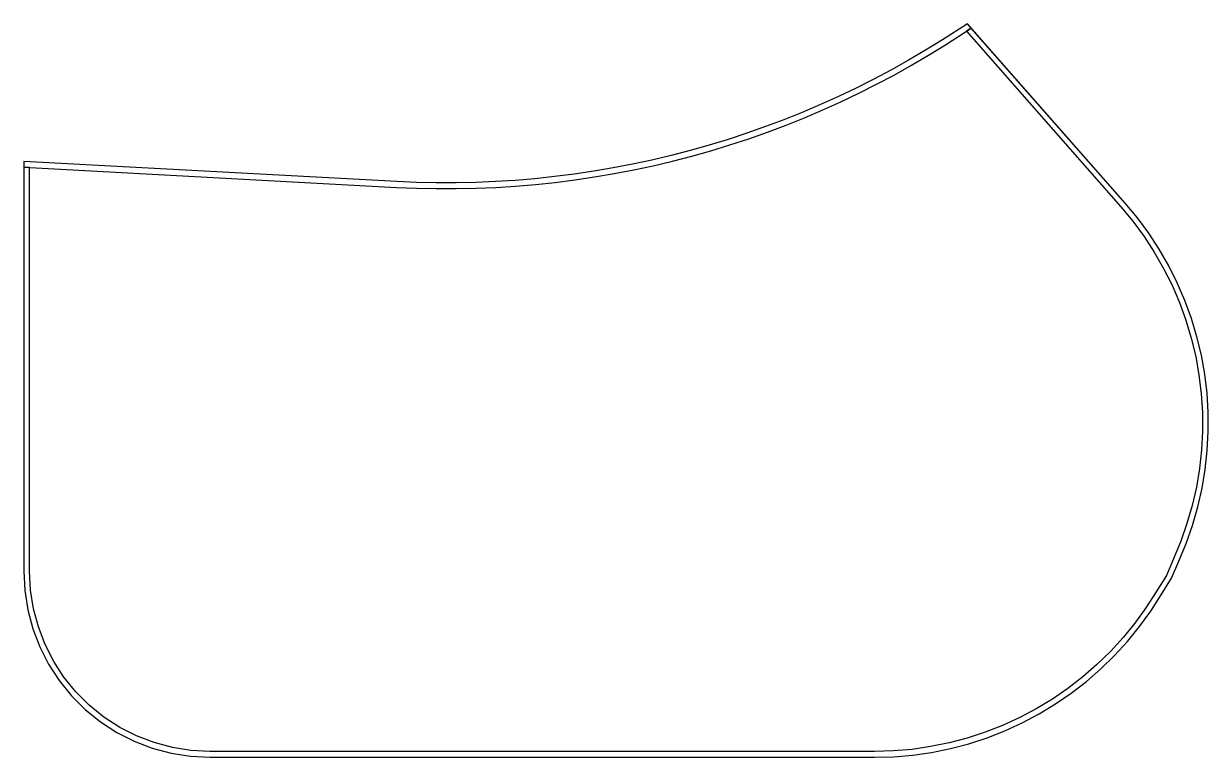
# Model space of a CAD drawing. Header units: inches. Extents: x -4 to 57.1, y -5 to 32.9.
import ezdxf

# ---------------------------------------------------------------- set-up
doc = ezdxf.new("R2010")
doc.units = ezdxf.units.IN
doc.header["$MEASUREMENT"] = 0
doc.layers.add('R-Wall 30mm', color=7, linetype='Continuous')
doc.layers.add('Raft 1500mm', color=10, linetype='Continuous')

msp = doc.modelspace()

# ---------------------------------------------------------------- linework, layer by layer
at = {"layer": 'R-Wall 30mm', "elevation": 0}
msp.add_lwpolyline([(-3.972, 25.445), (15.258, 24.41), (16.28, 24.366), (17.305, 24.343), (18.33, 24.342), (19.354, 24.363), (20.378, 24.406), (21.401, 24.471), (22.422, 24.557), (23.442, 24.665), (24.458, 24.794), (25.472, 24.945), (26.482, 25.117), (27.488, 25.311), (28.491, 25.526), (29.488, 25.762), (30.48, 26.02), (31.466, 26.298), (32.446, 26.598), (33.42, 26.918), (34.386, 27.258), (35.346, 27.619), (36.297, 28), (37.24, 28.402), (38.174, 28.823), (39.099, 29.264), (40.015, 29.725), (40.92, 30.205), (41.815, 30.704), (42.7, 31.221), (43.574, 31.758), (44.902, 32.624), (44.702, 32.852), (43.413, 32.012), (42.545, 31.479), (41.666, 30.964), (40.777, 30.468), (39.877, 29.991), (38.967, 29.534), (38.048, 29.095), (37.119, 28.677), (36.182, 28.278), (35.237, 27.899), (34.284, 27.54), (33.323, 27.202), (32.356, 26.884), (31.381, 26.586), (30.401, 26.309), (29.415, 26.054), (28.424, 25.819), (27.429, 25.605), (26.429, 25.412), (25.425, 25.241), (24.417, 25.091), (23.407, 24.963), (22.394, 24.855), (21.379, 24.77), (20.363, 24.706), (19.345, 24.663), (18.327, 24.642), (17.308, 24.643), (16.29, 24.666), (15.273, 24.709), (-3.972, 25.745), (-3.972, 25.445)], dxfattribs=at)
msp.add_lwpolyline([(-3.972, 25.445), (-3.972, 4.608), (-3.919, 3.605), (-3.762, 2.612), (-3.502, 1.641), (-3.142, 0.703), (-2.686, -0.192), (-2.139, -1.035), (-1.506, -1.816), (-0.796, -2.526), (-0.015, -3.159), (0.828, -3.706), (1.723, -4.162), (2.661, -4.522), (3.632, -4.782), (4.625, -4.939), (5.628, -4.992), (39.909, -4.992), (40.896, -4.964), (41.879, -4.879), (42.855, -4.738), (43.822, -4.542), (44.776, -4.29), (45.714, -3.984), (46.633, -3.625), (47.53, -3.214), (48.402, -2.752), (49.246, -2.241), (50.059, -1.683), (50.84, -1.078), (51.584, -0.431), (52.29, 0.259), (52.955, 0.988), (53.577, 1.753), (54.155, 2.553), (54.685, 3.385), (55.229, 4.246), (55.6, 5.133), (55.98, 6.043), (56.308, 6.974), (56.582, 7.922), (56.801, 8.884), (56.965, 9.857), (57.073, 10.837), (57.125, 11.823), (57.12, 12.809), (57.058, 13.794), (56.94, 14.774), (56.766, 15.745), (56.537, 16.705), (56.254, 17.65), (55.916, 18.577), (55.526, 19.483), (55.085, 20.366), (54.594, 21.222), (54.055, 22.048), (53.469, 22.842), (52.839, 23.601), (44.902, 32.624), (44.648, 32.459), (52.611, 23.406), (53.233, 22.657), (53.808, 21.877), (54.338, 21.065), (54.821, 20.224), (55.254, 19.357), (55.637, 18.466), (55.969, 17.555), (56.247, 16.627), (56.473, 15.684), (56.643, 14.729), (56.759, 13.767), (56.82, 12.799), (56.825, 11.83), (56.774, 10.862), (56.668, 9.898), (56.507, 8.942), (56.292, 7.997), (56.022, 7.065), (55.7, 6.151), (55.323, 5.249), (54.962, 4.385), (54.432, 3.546), (53.906, 2.722), (53.339, 1.936), (52.727, 1.184), (52.074, 0.468), (51.38, -0.21), (50.649, -0.846), (49.883, -1.44), (49.083, -1.989), (48.254, -2.491), (47.397, -2.945), (46.516, -3.349), (45.613, -3.702), (44.691, -4.002), (43.754, -4.249), (42.804, -4.442), (41.844, -4.581), (40.878, -4.664), (39.905, -4.692), (5.636, -4.692), (4.656, -4.641), (3.695, -4.488), (2.754, -4.236), (1.846, -3.888), (0.978, -3.446), (0.162, -2.916), (-0.595, -2.303), (-1.283, -1.615), (-1.896, -0.858), (-2.426, -0.042), (-2.868, 0.826), (-3.216, 1.734), (-3.468, 2.675), (-3.621, 3.636), (-3.672, 4.616), (-3.672, 25.429)], close=True, dxfattribs=at)
at = {"layer": 'Raft 1500mm', "elevation": 0}
msp.add_lwpolyline([(-3.972, 25.745), (-3.972, 4.608), (-3.919, 3.605), (-3.762, 2.612), (-3.502, 1.641), (-3.142, 0.703), (-2.686, -0.192), (-2.139, -1.035), (-1.506, -1.816), (-0.796, -2.526), (-0.015, -3.159), (0.828, -3.706), (1.723, -4.162), (2.661, -4.522), (3.632, -4.782), (4.625, -4.939), (5.628, -4.992), (39.909, -4.992), (40.896, -4.964), (41.879, -4.879), (42.855, -4.738), (43.822, -4.542), (44.776, -4.29), (45.714, -3.984), (46.633, -3.625), (47.53, -3.214), (48.402, -2.752), (49.246, -2.241), (50.059, -1.683), (50.84, -1.078), (51.584, -0.431), (52.29, 0.259), (52.955, 0.988), (53.577, 1.753), (54.155, 2.553), (54.685, 3.385), (55.229, 4.246), (55.6, 5.133), (55.98, 6.043), (56.308, 6.974), (56.582, 7.922), (56.801, 8.884), (56.965, 9.857), (57.073, 10.837), (57.125, 11.823), (57.12, 12.809), (57.058, 13.794), (56.94, 14.774), (56.766, 15.745), (56.537, 16.705), (56.254, 17.65), (55.916, 18.577), (55.526, 19.483), (55.085, 20.366), (54.594, 21.222), (54.055, 22.048), (53.469, 22.842), (52.839, 23.601), (44.702, 32.852), (43.413, 32.012), (42.545, 31.479), (41.666, 30.964), (40.777, 30.468), (39.877, 29.991), (38.967, 29.534), (38.048, 29.095), (37.119, 28.677), (36.182, 28.278), (35.237, 27.899), (34.284, 27.54), (33.323, 27.202), (32.356, 26.884), (31.381, 26.586), (30.401, 26.309), (29.415, 26.054), (28.424, 25.819), (27.429, 25.605), (26.429, 25.412), (25.425, 25.241), (24.417, 25.091), (23.407, 24.963), (22.394, 24.855), (21.379, 24.77), (20.363, 24.706), (19.345, 24.663), (18.327, 24.642), (17.308, 24.643), (16.29, 24.666), (15.273, 24.709)], close=True, dxfattribs=at)

doc.saveas('drawing.dxf')
